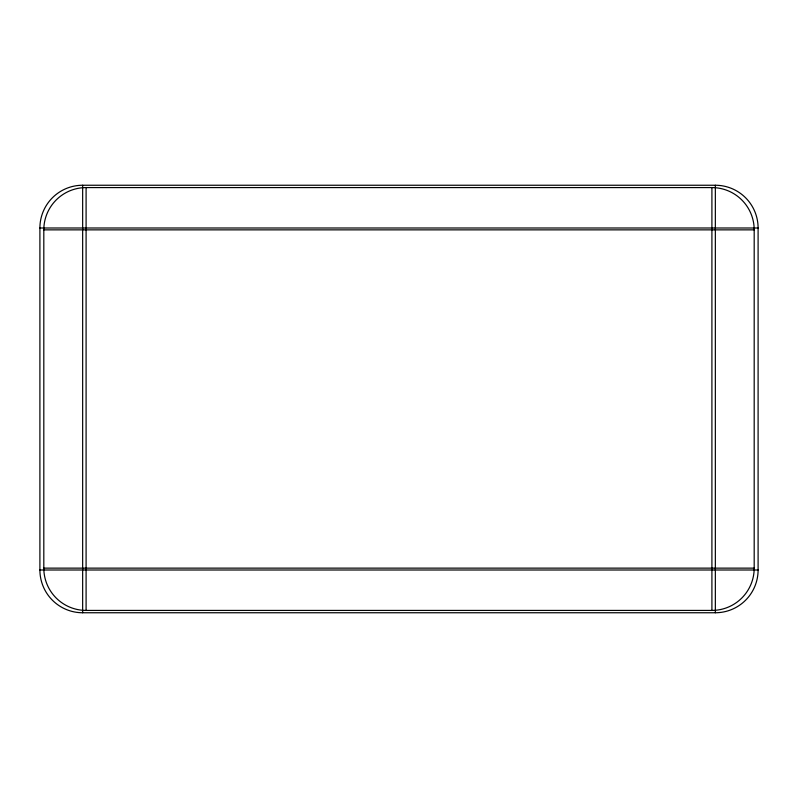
<?xml version="1.0" encoding="UTF-8"?>
<svg xmlns="http://www.w3.org/2000/svg" width="798" height="798" viewBox="0 0 798 798"><rect width="100%" height="100%" fill="white"/><g stroke="black" fill="none" stroke-linecap="round" stroke-linejoin="round"><path stroke-width="1.2" d="M82.653 185.246L715.347 185.246A42.753 42.753 0 0 1 758.1 227.999L758.1 570.001A42.753 42.753 0 0 1 715.347 612.754L82.653 612.754A42.753 42.753 0 0 1 39.9 570.001L39.9 227.999A42.753 42.753 0 0 1 82.653 185.246L82.653 612.754M86.094 187.58L711.906 187.58A42.284 42.284 0 0 1 754.19 229.864L754.19 568.136A42.284 42.284 0 0 1 711.906 610.42L86.094 610.42A42.284 42.284 0 0 1 43.81 568.136L43.81 229.864A42.284 42.284 0 0 1 86.094 187.58L86.094 610.42M39.9 227.999L758.1 227.999M43.81 229.864L754.19 229.864M43.81 568.136L754.19 568.136M39.9 570.001L758.1 570.001M715.347 185.246L715.347 612.754M711.906 187.58L711.906 610.42"/></g></svg>
